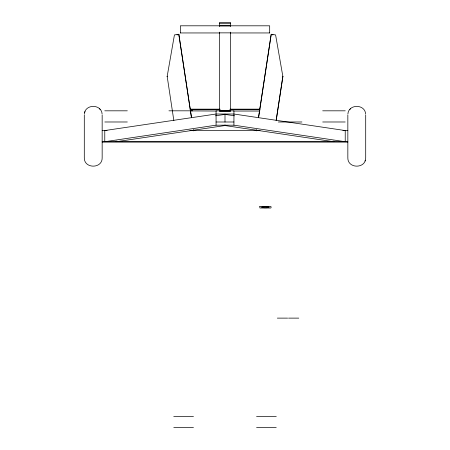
<?xml version="1.0" encoding="UTF-8"?>
<svg xmlns="http://www.w3.org/2000/svg" width="450" height="450" viewBox="0 0 450 450"><rect width="100%" height="100%" fill="white"/><g stroke="black" fill="none" stroke-linecap="round" stroke-linejoin="round"><path stroke-width="0.67" d="M258.542 117.388L271.181 34.251L275.597 34.92L282.876 76.545L276.182 120.572M256.545 130.894L256.753 129.51M258.542 117.731L271.074 35.286M276.182 120.234L282.876 76.202L282.876 76.545M84.347 114.148C84.892 103.837 101.531 103.809 102.111 114.12M347.889 114.12C348.474 103.809 365.108 103.837 365.653 114.148M233.634 111.049L259.712 111.049L259.847 109.153L229.989 109.153M347.839 115.099L347.839 157.511C347.299 169.014 366.238 169.014 365.704 157.511L365.704 115.099M84.724 112.365L85.016 111.583M364.984 161.027L365.276 160.245M349.892 109.401L350.466 108.771M191.481 117.388L178.841 34.251L174.426 34.92L167.147 76.545L167.147 76.202L173.841 120.572M176.951 34.881L178.841 34.594L178.841 34.251M215.477 115.802L225 114.39L234.523 115.802M216.067 125.184L104.771 141.716L104.771 130.556L216.067 114.019L233.933 114.019L345.229 130.556L345.229 141.716L233.933 125.184L216.067 125.184L216.067 110.835L233.933 110.835L233.933 125.184M333.827 141.019L333.827 141.716L225 125.55L116.173 141.716L116.173 141.019M219.426 23.709L230.597 23.709M219.426 25.892L230.597 25.892M219.426 32.861L230.597 32.861M180.343 32.951L219.426 32.951M230.597 32.951L269.679 32.951M190.176 109.153L220.033 109.153M190.378 109.159L190.513 109.71L220.084 109.71M229.939 109.71L259.712 109.71M104.782 110.818L127.328 110.818M168.936 110.818L192.656 110.818M322.695 110.818L345.24 110.818M219.426 110.869L230.597 110.869M190.479 110.908L216.388 111.049M104.816 121.984L127.322 121.984M216.067 121.995L233.933 121.995M278.28 121.984L301.939 121.984M322.701 121.984L345.206 121.984M102.161 130.556L107.078 130.556M189.906 130.556L260.094 130.556M342.923 130.556L347.839 130.556M102.161 141.716L347.839 141.716M102.161 142.054L347.839 142.054M277.346 318.122L287.623 318.122M288.512 318.122L298.789 318.122M173.739 416.334L193.472 416.334M256.551 416.334L276.283 416.334M173.779 427.5L193.455 427.5M256.567 427.5L276.244 427.5M273.071 34.881L271.181 34.594L271.181 34.251M99.534 108.771L100.108 109.401M178.841 34.594L191.481 117.731M193.269 129.51L193.477 130.894M269.679 32.94L269.679 25.813L180.343 25.802L180.343 32.94M259.509 109.71L259.509 111.049M230.597 26.522L230.597 22.5L219.426 22.5L219.426 26.522M230.597 32.147L230.597 111.212L219.426 111.212L219.426 32.147M225 114.019L225 122.062M225 124.853L225 125.55M190.513 109.71L190.513 111.049M102.161 115.099L102.161 157.511C102.701 169.014 83.762 169.014 84.296 157.511L84.296 115.099M268.959 207.09A3.69 0.489 0 0 0 264.915 206.679A3.69 0.489 0 0 0 261.63 207.197A3.696 0.489 0 0 0 265.354 207.754A3.696 0.489 0 0 0 269.044 207.236M259.779 206.488L259.881 208.001L270.467 208.018C271.356 208.266 271.327 206.184 270.506 206.449L259.819 206.477"/></g></svg>
